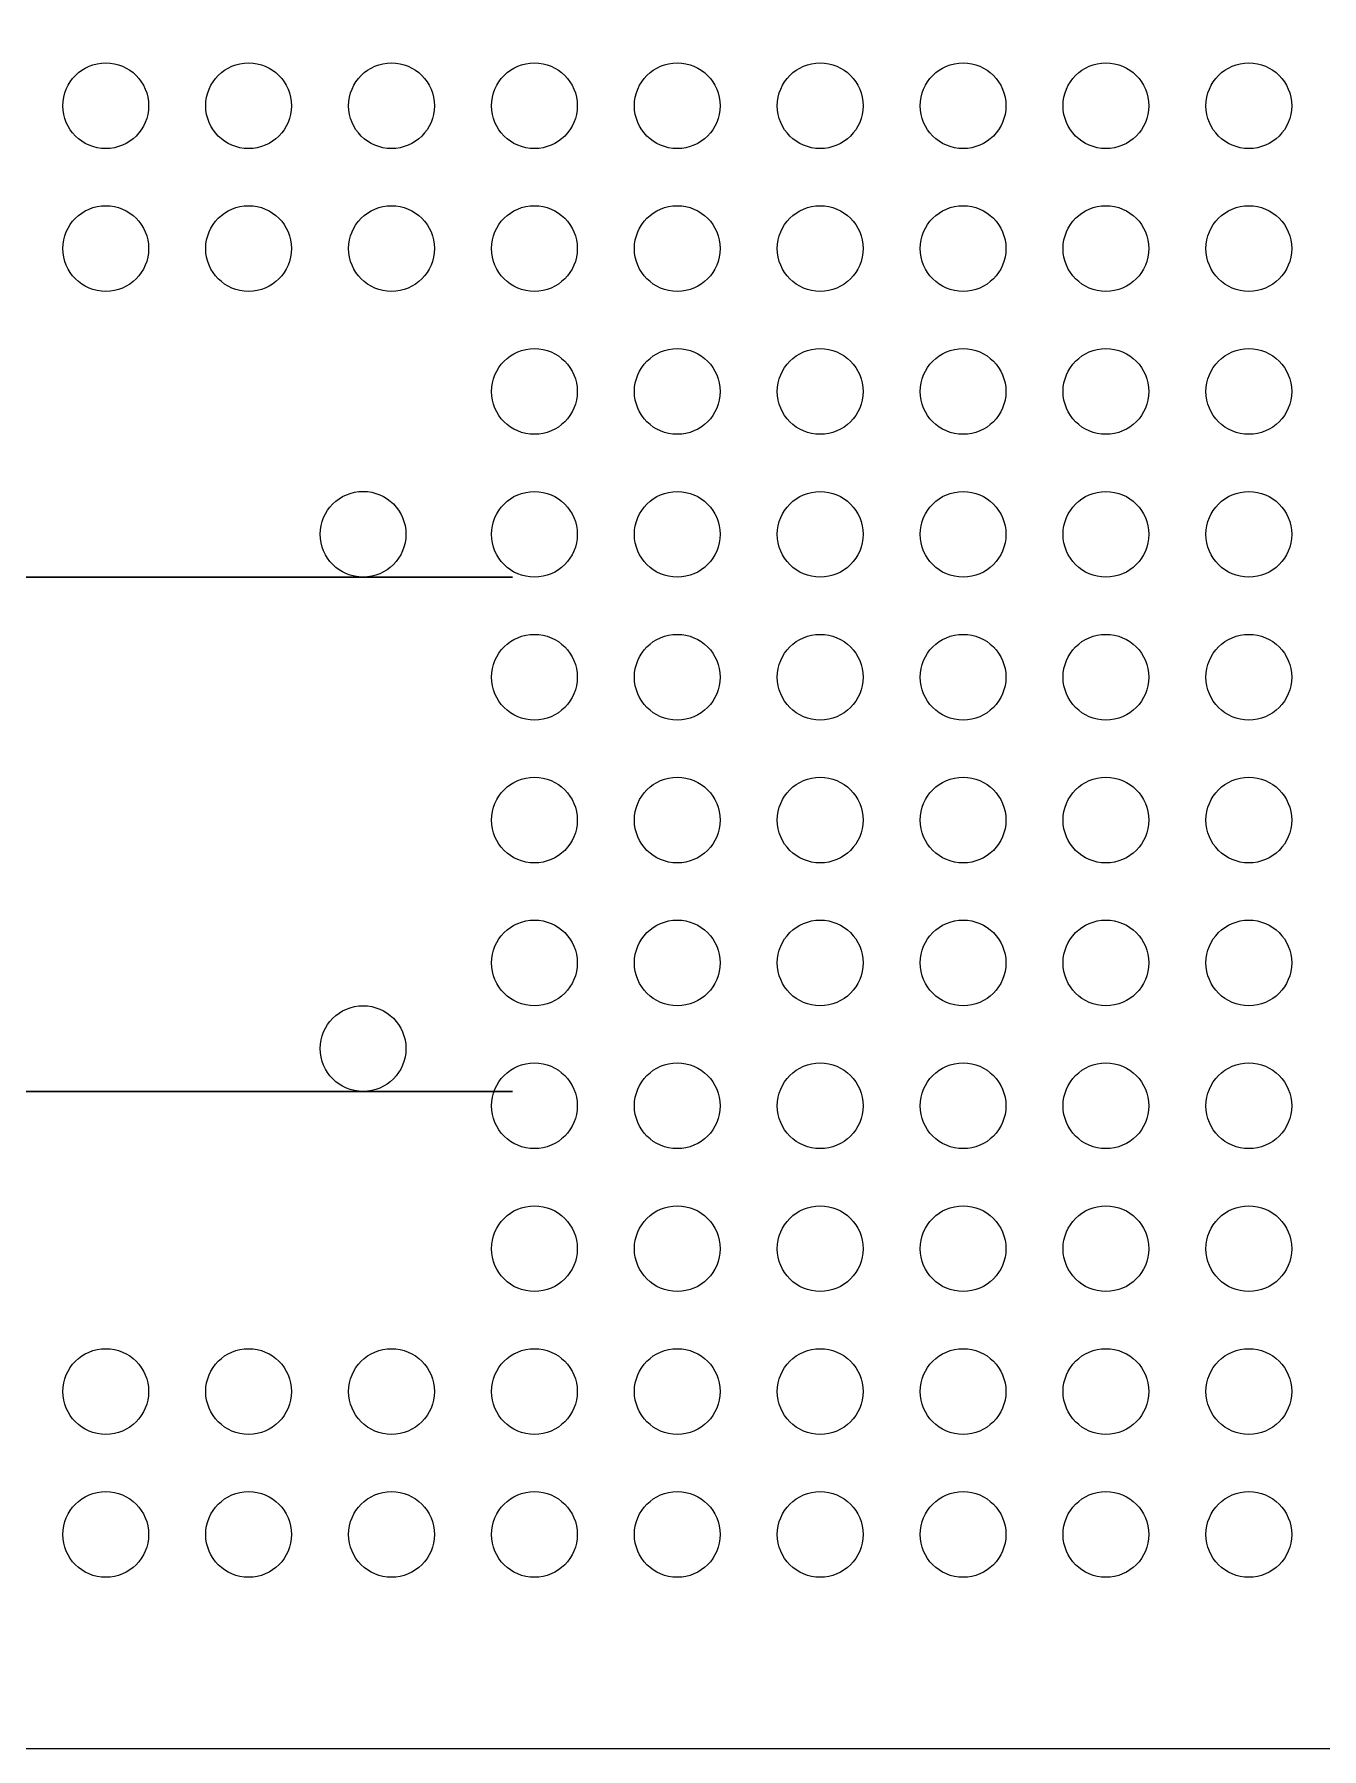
# Model space of a CAD drawing. Extents: x -505 to -320, y 112 to 352.
# Drawn here: x -414.9 to -369.8, y 111.8 to 171.8 of the extents above; entities that cross this region are included whole.
import ezdxf

# ---------------------------------------------------------------- set-up
doc = ezdxf.new("R2010")
doc.units = 0
doc.header["$MEASUREMENT"] = 0
doc.layers.add('LAYER_1', color=7, linetype='CONTINUOUS')

msp = doc.modelspace()

# ---------------------------------------------------------------- linework, layer by layer
at = {"layer": 'LAYER_1'}
for points, knots in [([(-464.8938, 111.8225), (-464.8938, 111.8225), (-359.894, 111.8225), (-359.894, 111.8225), (-359.894, 111.8225), (-349.2853, 111.8225), (-339.1112, 116.0368), (-331.6097, 123.5382), (-331.6097, 123.5382), (-324.1083, 131.0397), (-319.894, 141.2138), (-319.894, 151.8225), (-319.894, 151.8225), (-319.894, 151.8225), (-319.894, 311.8225), (-319.894, 311.8225), (-319.894, 311.8225), (-319.894, 322.4312), (-324.1083, 332.6053), (-331.6097, 340.1068), (-331.6097, 340.1068), (-339.1112, 347.6082), (-349.2853, 351.8225), (-359.894, 351.8225), (-359.894, 351.8225), (-359.894, 351.8225), (-464.894, 351.8225), (-464.894, 351.8225), (-464.894, 351.8225), (-475.5027, 351.8225), (-485.6768, 347.6082), (-493.1783, 340.1068), (-493.1783, 340.1068), (-500.6797, 332.6053), (-504.894, 322.4312), (-504.894, 311.8225), (-504.894, 311.8225), (-504.894, 311.8225), (-504.894, 151.8225), (-504.894, 151.8225), (-504.894, 151.8225), (-504.894, 129.7312), (-486.9855, 111.8226), (-464.8938, 111.8225)], [0, 0, 0, 0, 0.0833333, 0.0833333, 0.0833333, 0.0833333, 0.1666667, 0.1666667, 0.1666667, 0.1666667, 0.25, 0.25, 0.25, 0.25, 0.3333333, 0.3333333, 0.3333333, 0.3333333, 0.4166667, 0.4166667, 0.4166667, 0.4166667, 0.5, 0.5, 0.5, 0.5, 0.5833333, 0.5833333, 0.5833333, 0.5833333, 0.6666667, 0.6666667, 0.6666667, 0.6666667, 0.75, 0.75, 0.75, 0.75, 0.8333333, 0.8333333, 0.8333333, 0.8333333, 1, 1, 1, 1]), ([(-412.394, 167.8225), (-411.5656, 167.8225), (-410.894, 168.4941), (-410.894, 169.3225), (-410.894, 169.3225), (-410.894, 170.1509), (-411.5656, 170.8225), (-412.394, 170.8225), (-412.394, 170.8225), (-413.2224, 170.8225), (-413.894, 170.1509), (-413.894, 169.3225), (-413.894, 169.3225), (-413.894, 168.4941), (-413.2224, 167.8225), (-412.394, 167.8225)], [0, 0, 0, 0, 0.2, 0.2, 0.2, 0.2, 0.4, 0.4, 0.4, 0.4, 0.6, 0.6, 0.6, 0.6, 1, 1, 1, 1]), ([(-407.394, 167.8225), (-406.5656, 167.8225), (-405.894, 168.4941), (-405.894, 169.3225), (-405.894, 169.3225), (-405.894, 170.1509), (-406.5656, 170.8225), (-407.394, 170.8225), (-407.394, 170.8225), (-408.2224, 170.8225), (-408.894, 170.1509), (-408.894, 169.3225), (-408.894, 169.3225), (-408.894, 168.4941), (-408.2224, 167.8225), (-407.394, 167.8225)], [0, 0, 0, 0, 0.2, 0.2, 0.2, 0.2, 0.4, 0.4, 0.4, 0.4, 0.6, 0.6, 0.6, 0.6, 1, 1, 1, 1]), ([(-402.394, 167.8225), (-401.5656, 167.8225), (-400.894, 168.4941), (-400.894, 169.3225), (-400.894, 169.3225), (-400.894, 170.1509), (-401.5656, 170.8225), (-402.394, 170.8225), (-402.394, 170.8225), (-403.2224, 170.8225), (-403.894, 170.1509), (-403.894, 169.3225), (-403.894, 169.3225), (-403.894, 168.4941), (-403.2224, 167.8225), (-402.394, 167.8225)], [0, 0, 0, 0, 0.2, 0.2, 0.2, 0.2, 0.4, 0.4, 0.4, 0.4, 0.6, 0.6, 0.6, 0.6, 1, 1, 1, 1]), ([(-397.394, 167.8225), (-396.5656, 167.8225), (-395.894, 168.4941), (-395.894, 169.3225), (-395.894, 169.3225), (-395.894, 170.1509), (-396.5656, 170.8225), (-397.394, 170.8225), (-397.394, 170.8225), (-398.2224, 170.8225), (-398.894, 170.1509), (-398.894, 169.3225), (-398.894, 169.3225), (-398.894, 168.4941), (-398.2224, 167.8225), (-397.394, 167.8225)], [0, 0, 0, 0, 0.2, 0.2, 0.2, 0.2, 0.4, 0.4, 0.4, 0.4, 0.6, 0.6, 0.6, 0.6, 1, 1, 1, 1]), ([(-392.394, 167.8225), (-391.5656, 167.8225), (-390.894, 168.4941), (-390.894, 169.3225), (-390.894, 169.3225), (-390.894, 170.1509), (-391.5656, 170.8225), (-392.394, 170.8225), (-392.394, 170.8225), (-393.2224, 170.8225), (-393.894, 170.1509), (-393.894, 169.3225), (-393.894, 169.3225), (-393.894, 168.4941), (-393.2224, 167.8225), (-392.394, 167.8225)], [0, 0, 0, 0, 0.2, 0.2, 0.2, 0.2, 0.4, 0.4, 0.4, 0.4, 0.6, 0.6, 0.6, 0.6, 1, 1, 1, 1]), ([(-387.394, 167.8225), (-386.5656, 167.8225), (-385.894, 168.4941), (-385.894, 169.3225), (-385.894, 169.3225), (-385.894, 170.1509), (-386.5656, 170.8225), (-387.394, 170.8225), (-387.394, 170.8225), (-388.2224, 170.8225), (-388.894, 170.1509), (-388.894, 169.3225), (-388.894, 169.3225), (-388.894, 168.4941), (-388.2224, 167.8225), (-387.394, 167.8225)], [0, 0, 0, 0, 0.2, 0.2, 0.2, 0.2, 0.4, 0.4, 0.4, 0.4, 0.6, 0.6, 0.6, 0.6, 1, 1, 1, 1]), ([(-382.394, 167.8225), (-381.5656, 167.8225), (-380.894, 168.4941), (-380.894, 169.3225), (-380.894, 169.3225), (-380.894, 170.1509), (-381.5656, 170.8225), (-382.394, 170.8225), (-382.394, 170.8225), (-383.2224, 170.8225), (-383.894, 170.1509), (-383.894, 169.3225), (-383.894, 169.3225), (-383.894, 168.4941), (-383.2224, 167.8225), (-382.394, 167.8225)], [0, 0, 0, 0, 0.2, 0.2, 0.2, 0.2, 0.4, 0.4, 0.4, 0.4, 0.6, 0.6, 0.6, 0.6, 1, 1, 1, 1]), ([(-377.394, 167.8225), (-376.5656, 167.8225), (-375.894, 168.4941), (-375.894, 169.3225), (-375.894, 169.3225), (-375.894, 170.1509), (-376.5656, 170.8225), (-377.394, 170.8225), (-377.394, 170.8225), (-378.2224, 170.8225), (-378.894, 170.1509), (-378.894, 169.3225), (-378.894, 169.3225), (-378.894, 168.4941), (-378.2224, 167.8225), (-377.394, 167.8225)], [0, 0, 0, 0, 0.2, 0.2, 0.2, 0.2, 0.4, 0.4, 0.4, 0.4, 0.6, 0.6, 0.6, 0.6, 1, 1, 1, 1]), ([(-372.394, 167.8225), (-371.5656, 167.8225), (-370.894, 168.4941), (-370.894, 169.3225), (-370.894, 169.3225), (-370.894, 170.1509), (-371.5656, 170.8225), (-372.394, 170.8225), (-372.394, 170.8225), (-373.2224, 170.8225), (-373.894, 170.1509), (-373.894, 169.3225), (-373.894, 169.3225), (-373.894, 168.4941), (-373.2224, 167.8225), (-372.394, 167.8225)], [0, 0, 0, 0, 0.2, 0.2, 0.2, 0.2, 0.4, 0.4, 0.4, 0.4, 0.6, 0.6, 0.6, 0.6, 1, 1, 1, 1]), ([(-412.394, 162.8225), (-411.5656, 162.8225), (-410.894, 163.4941), (-410.894, 164.3225), (-410.894, 164.3225), (-410.894, 165.1509), (-411.5656, 165.8225), (-412.394, 165.8225), (-412.394, 165.8225), (-413.2224, 165.8225), (-413.894, 165.1509), (-413.894, 164.3225), (-413.894, 164.3225), (-413.894, 163.4941), (-413.2224, 162.8225), (-412.394, 162.8225)], [0, 0, 0, 0, 0.2, 0.2, 0.2, 0.2, 0.4, 0.4, 0.4, 0.4, 0.6, 0.6, 0.6, 0.6, 1, 1, 1, 1]), ([(-407.394, 162.8225), (-406.5656, 162.8225), (-405.894, 163.4941), (-405.894, 164.3225), (-405.894, 164.3225), (-405.894, 165.1509), (-406.5656, 165.8225), (-407.394, 165.8225), (-407.394, 165.8225), (-408.2224, 165.8225), (-408.894, 165.1509), (-408.894, 164.3225), (-408.894, 164.3225), (-408.894, 163.4941), (-408.2224, 162.8225), (-407.394, 162.8225)], [0, 0, 0, 0, 0.2, 0.2, 0.2, 0.2, 0.4, 0.4, 0.4, 0.4, 0.6, 0.6, 0.6, 0.6, 1, 1, 1, 1]), ([(-402.394, 162.8225), (-401.5656, 162.8225), (-400.894, 163.4941), (-400.894, 164.3225), (-400.894, 164.3225), (-400.894, 165.1509), (-401.5656, 165.8225), (-402.394, 165.8225), (-402.394, 165.8225), (-403.2224, 165.8225), (-403.894, 165.1509), (-403.894, 164.3225), (-403.894, 164.3225), (-403.894, 163.4941), (-403.2224, 162.8225), (-402.394, 162.8225)], [0, 0, 0, 0, 0.2, 0.2, 0.2, 0.2, 0.4, 0.4, 0.4, 0.4, 0.6, 0.6, 0.6, 0.6, 1, 1, 1, 1]), ([(-397.394, 162.8225), (-396.5656, 162.8225), (-395.894, 163.4941), (-395.894, 164.3225), (-395.894, 164.3225), (-395.894, 165.1509), (-396.5656, 165.8225), (-397.394, 165.8225), (-397.394, 165.8225), (-398.2224, 165.8225), (-398.894, 165.1509), (-398.894, 164.3225), (-398.894, 164.3225), (-398.894, 163.4941), (-398.2224, 162.8225), (-397.394, 162.8225)], [0, 0, 0, 0, 0.2, 0.2, 0.2, 0.2, 0.4, 0.4, 0.4, 0.4, 0.6, 0.6, 0.6, 0.6, 1, 1, 1, 1]), ([(-392.394, 162.8225), (-391.5656, 162.8225), (-390.894, 163.4941), (-390.894, 164.3225), (-390.894, 164.3225), (-390.894, 165.1509), (-391.5656, 165.8225), (-392.394, 165.8225), (-392.394, 165.8225), (-393.2224, 165.8225), (-393.894, 165.1509), (-393.894, 164.3225), (-393.894, 164.3225), (-393.894, 163.4941), (-393.2224, 162.8225), (-392.394, 162.8225)], [0, 0, 0, 0, 0.2, 0.2, 0.2, 0.2, 0.4, 0.4, 0.4, 0.4, 0.6, 0.6, 0.6, 0.6, 1, 1, 1, 1]), ([(-387.394, 162.8225), (-386.5656, 162.8225), (-385.894, 163.4941), (-385.894, 164.3225), (-385.894, 164.3225), (-385.894, 165.1509), (-386.5656, 165.8225), (-387.394, 165.8225), (-387.394, 165.8225), (-388.2224, 165.8225), (-388.894, 165.1509), (-388.894, 164.3225), (-388.894, 164.3225), (-388.894, 163.4941), (-388.2224, 162.8225), (-387.394, 162.8225)], [0, 0, 0, 0, 0.2, 0.2, 0.2, 0.2, 0.4, 0.4, 0.4, 0.4, 0.6, 0.6, 0.6, 0.6, 1, 1, 1, 1]), ([(-382.394, 162.8225), (-381.5656, 162.8225), (-380.894, 163.4941), (-380.894, 164.3225), (-380.894, 164.3225), (-380.894, 165.1509), (-381.5656, 165.8225), (-382.394, 165.8225), (-382.394, 165.8225), (-383.2224, 165.8225), (-383.894, 165.1509), (-383.894, 164.3225), (-383.894, 164.3225), (-383.894, 163.4941), (-383.2224, 162.8225), (-382.394, 162.8225)], [0, 0, 0, 0, 0.2, 0.2, 0.2, 0.2, 0.4, 0.4, 0.4, 0.4, 0.6, 0.6, 0.6, 0.6, 1, 1, 1, 1]), ([(-377.394, 162.8225), (-376.5656, 162.8225), (-375.894, 163.4941), (-375.894, 164.3225), (-375.894, 164.3225), (-375.894, 165.1509), (-376.5656, 165.8225), (-377.394, 165.8225), (-377.394, 165.8225), (-378.2224, 165.8225), (-378.894, 165.1509), (-378.894, 164.3225), (-378.894, 164.3225), (-378.894, 163.4941), (-378.2224, 162.8225), (-377.394, 162.8225)], [0, 0, 0, 0, 0.2, 0.2, 0.2, 0.2, 0.4, 0.4, 0.4, 0.4, 0.6, 0.6, 0.6, 0.6, 1, 1, 1, 1]), ([(-372.394, 162.8225), (-371.5656, 162.8225), (-370.894, 163.4941), (-370.894, 164.3225), (-370.894, 164.3225), (-370.894, 165.1509), (-371.5656, 165.8225), (-372.394, 165.8225), (-372.394, 165.8225), (-373.2224, 165.8225), (-373.894, 165.1509), (-373.894, 164.3225), (-373.894, 164.3225), (-373.894, 163.4941), (-373.2224, 162.8225), (-372.394, 162.8225)], [0, 0, 0, 0, 0.2, 0.2, 0.2, 0.2, 0.4, 0.4, 0.4, 0.4, 0.6, 0.6, 0.6, 0.6, 1, 1, 1, 1]), ([(-397.394, 157.8225), (-396.5656, 157.8225), (-395.894, 158.4941), (-395.894, 159.3225), (-395.894, 159.3225), (-395.894, 160.1509), (-396.5656, 160.8225), (-397.394, 160.8225), (-397.394, 160.8225), (-398.2224, 160.8225), (-398.894, 160.1509), (-398.894, 159.3225), (-398.894, 159.3225), (-398.894, 158.4941), (-398.2224, 157.8225), (-397.394, 157.8225)], [0, 0, 0, 0, 0.2, 0.2, 0.2, 0.2, 0.4, 0.4, 0.4, 0.4, 0.6, 0.6, 0.6, 0.6, 1, 1, 1, 1]), ([(-392.394, 157.8225), (-391.5656, 157.8225), (-390.894, 158.4941), (-390.894, 159.3225), (-390.894, 159.3225), (-390.894, 160.1509), (-391.5656, 160.8225), (-392.394, 160.8225), (-392.394, 160.8225), (-393.2224, 160.8225), (-393.894, 160.1509), (-393.894, 159.3225), (-393.894, 159.3225), (-393.894, 158.4941), (-393.2224, 157.8225), (-392.394, 157.8225)], [0, 0, 0, 0, 0.2, 0.2, 0.2, 0.2, 0.4, 0.4, 0.4, 0.4, 0.6, 0.6, 0.6, 0.6, 1, 1, 1, 1]), ([(-387.394, 157.8225), (-386.5656, 157.8225), (-385.894, 158.4941), (-385.894, 159.3225), (-385.894, 159.3225), (-385.894, 160.1509), (-386.5656, 160.8225), (-387.394, 160.8225), (-387.394, 160.8225), (-388.2224, 160.8225), (-388.894, 160.1509), (-388.894, 159.3225), (-388.894, 159.3225), (-388.894, 158.4941), (-388.2224, 157.8225), (-387.394, 157.8225)], [0, 0, 0, 0, 0.2, 0.2, 0.2, 0.2, 0.4, 0.4, 0.4, 0.4, 0.6, 0.6, 0.6, 0.6, 1, 1, 1, 1]), ([(-382.394, 157.8225), (-381.5656, 157.8225), (-380.894, 158.4941), (-380.894, 159.3225), (-380.894, 159.3225), (-380.894, 160.1509), (-381.5656, 160.8225), (-382.394, 160.8225), (-382.394, 160.8225), (-383.2224, 160.8225), (-383.894, 160.1509), (-383.894, 159.3225), (-383.894, 159.3225), (-383.894, 158.4941), (-383.2224, 157.8225), (-382.394, 157.8225)], [0, 0, 0, 0, 0.2, 0.2, 0.2, 0.2, 0.4, 0.4, 0.4, 0.4, 0.6, 0.6, 0.6, 0.6, 1, 1, 1, 1]), ([(-377.394, 157.8225), (-376.5656, 157.8225), (-375.894, 158.4941), (-375.894, 159.3225), (-375.894, 159.3225), (-375.894, 160.1509), (-376.5656, 160.8225), (-377.394, 160.8225), (-377.394, 160.8225), (-378.2224, 160.8225), (-378.894, 160.1509), (-378.894, 159.3225), (-378.894, 159.3225), (-378.894, 158.4941), (-378.2224, 157.8225), (-377.394, 157.8225)], [0, 0, 0, 0, 0.2, 0.2, 0.2, 0.2, 0.4, 0.4, 0.4, 0.4, 0.6, 0.6, 0.6, 0.6, 1, 1, 1, 1]), ([(-372.394, 157.8225), (-371.5656, 157.8225), (-370.894, 158.4941), (-370.894, 159.3225), (-370.894, 159.3225), (-370.894, 160.1509), (-371.5656, 160.8225), (-372.394, 160.8225), (-372.394, 160.8225), (-373.2224, 160.8225), (-373.894, 160.1509), (-373.894, 159.3225), (-373.894, 159.3225), (-373.894, 158.4941), (-373.2224, 157.8225), (-372.394, 157.8225)], [0, 0, 0, 0, 0.2, 0.2, 0.2, 0.2, 0.4, 0.4, 0.4, 0.4, 0.6, 0.6, 0.6, 0.6, 1, 1, 1, 1]), ([(-403.3897, 152.8244), (-402.5613, 152.8244), (-401.8897, 153.4959), (-401.8897, 154.3244), (-401.8897, 154.3244), (-401.8897, 155.1528), (-402.5613, 155.8244), (-403.3897, 155.8244), (-403.3897, 155.8244), (-404.2182, 155.8244), (-404.8897, 155.1528), (-404.8897, 154.3244), (-404.8897, 154.3244), (-404.8897, 153.496), (-404.2182, 152.8244), (-403.3898, 152.8244), (-378.5378, 152.8244), (-453.0937, 152.8244), (-403.3897, 152.8244)], [0, 0, 0, 0, 0.2, 0.2, 0.2, 0.2, 0.4, 0.4, 0.4, 0.4, 0.6, 0.6, 0.6, 0.6, 1, 1, 1, 1.0001, 1.0001, 1.0001, 1.0001]), ([(-397.394, 152.8225), (-396.5656, 152.8225), (-395.894, 153.4941), (-395.894, 154.3225), (-395.894, 154.3225), (-395.894, 155.1509), (-396.5656, 155.8225), (-397.394, 155.8225), (-397.394, 155.8225), (-398.2224, 155.8225), (-398.894, 155.1509), (-398.894, 154.3225), (-398.894, 154.3225), (-398.894, 153.4941), (-398.2224, 152.8225), (-397.394, 152.8225)], [0, 0, 0, 0, 0.2, 0.2, 0.2, 0.2, 0.4, 0.4, 0.4, 0.4, 0.6, 0.6, 0.6, 0.6, 1, 1, 1, 1]), ([(-392.394, 152.8225), (-391.5656, 152.8225), (-390.894, 153.4941), (-390.894, 154.3225), (-390.894, 154.3225), (-390.894, 155.1509), (-391.5656, 155.8225), (-392.394, 155.8225), (-392.394, 155.8225), (-393.2224, 155.8225), (-393.894, 155.1509), (-393.894, 154.3225), (-393.894, 154.3225), (-393.894, 153.4941), (-393.2224, 152.8225), (-392.394, 152.8225)], [0, 0, 0, 0, 0.2, 0.2, 0.2, 0.2, 0.4, 0.4, 0.4, 0.4, 0.6, 0.6, 0.6, 0.6, 1, 1, 1, 1]), ([(-387.394, 152.8225), (-386.5656, 152.8225), (-385.894, 153.4941), (-385.894, 154.3225), (-385.894, 154.3225), (-385.894, 155.1509), (-386.5656, 155.8225), (-387.394, 155.8225), (-387.394, 155.8225), (-388.2224, 155.8225), (-388.894, 155.1509), (-388.894, 154.3225), (-388.894, 154.3225), (-388.894, 153.4941), (-388.2224, 152.8225), (-387.394, 152.8225)], [0, 0, 0, 0, 0.2, 0.2, 0.2, 0.2, 0.4, 0.4, 0.4, 0.4, 0.6, 0.6, 0.6, 0.6, 1, 1, 1, 1]), ([(-382.394, 152.8225), (-381.5656, 152.8225), (-380.894, 153.4941), (-380.894, 154.3225), (-380.894, 154.3225), (-380.894, 155.1509), (-381.5656, 155.8225), (-382.394, 155.8225), (-382.394, 155.8225), (-383.2224, 155.8225), (-383.894, 155.1509), (-383.894, 154.3225), (-383.894, 154.3225), (-383.894, 153.4941), (-383.2224, 152.8225), (-382.394, 152.8225)], [0, 0, 0, 0, 0.2, 0.2, 0.2, 0.2, 0.4, 0.4, 0.4, 0.4, 0.6, 0.6, 0.6, 0.6, 1, 1, 1, 1]), ([(-377.394, 152.8225), (-376.5656, 152.8225), (-375.894, 153.4941), (-375.894, 154.3225), (-375.894, 154.3225), (-375.894, 155.1509), (-376.5656, 155.8225), (-377.394, 155.8225), (-377.394, 155.8225), (-378.2224, 155.8225), (-378.894, 155.1509), (-378.894, 154.3225), (-378.894, 154.3225), (-378.894, 153.4941), (-378.2224, 152.8225), (-377.394, 152.8225)], [0, 0, 0, 0, 0.2, 0.2, 0.2, 0.2, 0.4, 0.4, 0.4, 0.4, 0.6, 0.6, 0.6, 0.6, 1, 1, 1, 1]), ([(-372.394, 152.8225), (-371.5656, 152.8225), (-370.894, 153.4941), (-370.894, 154.3225), (-370.894, 154.3225), (-370.894, 155.1509), (-371.5656, 155.8225), (-372.394, 155.8225), (-372.394, 155.8225), (-373.2224, 155.8225), (-373.894, 155.1509), (-373.894, 154.3225), (-373.894, 154.3225), (-373.894, 153.4941), (-373.2224, 152.8225), (-372.394, 152.8225)], [0, 0, 0, 0, 0.2, 0.2, 0.2, 0.2, 0.4, 0.4, 0.4, 0.4, 0.6, 0.6, 0.6, 0.6, 1, 1, 1, 1]), ([(-397.394, 147.8225), (-396.5656, 147.8225), (-395.894, 148.4941), (-395.894, 149.3225), (-395.894, 149.3225), (-395.894, 150.1509), (-396.5656, 150.8225), (-397.394, 150.8225), (-397.394, 150.8225), (-398.2224, 150.8225), (-398.894, 150.1509), (-398.894, 149.3225), (-398.894, 149.3225), (-398.894, 148.4941), (-398.2224, 147.8225), (-397.394, 147.8225)], [0, 0, 0, 0, 0.2, 0.2, 0.2, 0.2, 0.4, 0.4, 0.4, 0.4, 0.6, 0.6, 0.6, 0.6, 1, 1, 1, 1]), ([(-392.394, 147.8225), (-391.5656, 147.8225), (-390.894, 148.4941), (-390.894, 149.3225), (-390.894, 149.3225), (-390.894, 150.1509), (-391.5656, 150.8225), (-392.394, 150.8225), (-392.394, 150.8225), (-393.2224, 150.8225), (-393.894, 150.1509), (-393.894, 149.3225), (-393.894, 149.3225), (-393.894, 148.4941), (-393.2224, 147.8225), (-392.394, 147.8225)], [0, 0, 0, 0, 0.2, 0.2, 0.2, 0.2, 0.4, 0.4, 0.4, 0.4, 0.6, 0.6, 0.6, 0.6, 1, 1, 1, 1]), ([(-387.394, 147.8225), (-386.5656, 147.8225), (-385.894, 148.4941), (-385.894, 149.3225), (-385.894, 149.3225), (-385.894, 150.1509), (-386.5656, 150.8225), (-387.394, 150.8225), (-387.394, 150.8225), (-388.2224, 150.8225), (-388.894, 150.1509), (-388.894, 149.3225), (-388.894, 149.3225), (-388.894, 148.4941), (-388.2224, 147.8225), (-387.394, 147.8225)], [0, 0, 0, 0, 0.2, 0.2, 0.2, 0.2, 0.4, 0.4, 0.4, 0.4, 0.6, 0.6, 0.6, 0.6, 1, 1, 1, 1]), ([(-382.394, 147.8225), (-381.5656, 147.8225), (-380.894, 148.4941), (-380.894, 149.3225), (-380.894, 149.3225), (-380.894, 150.1509), (-381.5656, 150.8225), (-382.394, 150.8225), (-382.394, 150.8225), (-383.2224, 150.8225), (-383.894, 150.1509), (-383.894, 149.3225), (-383.894, 149.3225), (-383.894, 148.4941), (-383.2224, 147.8225), (-382.394, 147.8225)], [0, 0, 0, 0, 0.2, 0.2, 0.2, 0.2, 0.4, 0.4, 0.4, 0.4, 0.6, 0.6, 0.6, 0.6, 1, 1, 1, 1]), ([(-377.394, 147.8225), (-376.5656, 147.8225), (-375.894, 148.4941), (-375.894, 149.3225), (-375.894, 149.3225), (-375.894, 150.1509), (-376.5656, 150.8225), (-377.394, 150.8225), (-377.394, 150.8225), (-378.2224, 150.8225), (-378.894, 150.1509), (-378.894, 149.3225), (-378.894, 149.3225), (-378.894, 148.4941), (-378.2224, 147.8225), (-377.394, 147.8225)], [0, 0, 0, 0, 0.2, 0.2, 0.2, 0.2, 0.4, 0.4, 0.4, 0.4, 0.6, 0.6, 0.6, 0.6, 1, 1, 1, 1]), ([(-372.394, 147.8225), (-371.5656, 147.8225), (-370.894, 148.4941), (-370.894, 149.3225), (-370.894, 149.3225), (-370.894, 150.1509), (-371.5656, 150.8225), (-372.394, 150.8225), (-372.394, 150.8225), (-373.2224, 150.8225), (-373.894, 150.1509), (-373.894, 149.3225), (-373.894, 149.3225), (-373.894, 148.4941), (-373.2224, 147.8225), (-372.394, 147.8225)], [0, 0, 0, 0, 0.2, 0.2, 0.2, 0.2, 0.4, 0.4, 0.4, 0.4, 0.6, 0.6, 0.6, 0.6, 1, 1, 1, 1]), ([(-397.394, 142.8225), (-396.5656, 142.8225), (-395.894, 143.4941), (-395.894, 144.3225), (-395.894, 144.3225), (-395.894, 145.1509), (-396.5656, 145.8225), (-397.394, 145.8225), (-397.394, 145.8225), (-398.2224, 145.8225), (-398.894, 145.1509), (-398.894, 144.3225), (-398.894, 144.3225), (-398.894, 143.4941), (-398.2224, 142.8225), (-397.394, 142.8225)], [0, 0, 0, 0, 0.2, 0.2, 0.2, 0.2, 0.4, 0.4, 0.4, 0.4, 0.6, 0.6, 0.6, 0.6, 1, 1, 1, 1]), ([(-392.394, 142.8225), (-391.5656, 142.8225), (-390.894, 143.4941), (-390.894, 144.3225), (-390.894, 144.3225), (-390.894, 145.1509), (-391.5656, 145.8225), (-392.394, 145.8225), (-392.394, 145.8225), (-393.2224, 145.8225), (-393.894, 145.1509), (-393.894, 144.3225), (-393.894, 144.3225), (-393.894, 143.4941), (-393.2224, 142.8225), (-392.394, 142.8225)], [0, 0, 0, 0, 0.2, 0.2, 0.2, 0.2, 0.4, 0.4, 0.4, 0.4, 0.6, 0.6, 0.6, 0.6, 1, 1, 1, 1]), ([(-387.394, 142.8225), (-386.5656, 142.8225), (-385.894, 143.4941), (-385.894, 144.3225), (-385.894, 144.3225), (-385.894, 145.1509), (-386.5656, 145.8225), (-387.394, 145.8225), (-387.394, 145.8225), (-388.2224, 145.8225), (-388.894, 145.1509), (-388.894, 144.3225), (-388.894, 144.3225), (-388.894, 143.4941), (-388.2224, 142.8225), (-387.394, 142.8225)], [0, 0, 0, 0, 0.2, 0.2, 0.2, 0.2, 0.4, 0.4, 0.4, 0.4, 0.6, 0.6, 0.6, 0.6, 1, 1, 1, 1]), ([(-382.394, 142.8225), (-381.5656, 142.8225), (-380.894, 143.4941), (-380.894, 144.3225), (-380.894, 144.3225), (-380.894, 145.1509), (-381.5656, 145.8225), (-382.394, 145.8225), (-382.394, 145.8225), (-383.2224, 145.8225), (-383.894, 145.1509), (-383.894, 144.3225), (-383.894, 144.3225), (-383.894, 143.4941), (-383.2224, 142.8225), (-382.394, 142.8225)], [0, 0, 0, 0, 0.2, 0.2, 0.2, 0.2, 0.4, 0.4, 0.4, 0.4, 0.6, 0.6, 0.6, 0.6, 1, 1, 1, 1]), ([(-377.394, 142.8225), (-376.5656, 142.8225), (-375.894, 143.4941), (-375.894, 144.3225), (-375.894, 144.3225), (-375.894, 145.1509), (-376.5656, 145.8225), (-377.394, 145.8225), (-377.394, 145.8225), (-378.2224, 145.8225), (-378.894, 145.1509), (-378.894, 144.3225), (-378.894, 144.3225), (-378.894, 143.4941), (-378.2224, 142.8225), (-377.394, 142.8225)], [0, 0, 0, 0, 0.2, 0.2, 0.2, 0.2, 0.4, 0.4, 0.4, 0.4, 0.6, 0.6, 0.6, 0.6, 1, 1, 1, 1]), ([(-372.394, 142.8225), (-371.5656, 142.8225), (-370.894, 143.4941), (-370.894, 144.3225), (-370.894, 144.3225), (-370.894, 145.1509), (-371.5656, 145.8225), (-372.394, 145.8225), (-372.394, 145.8225), (-373.2224, 145.8225), (-373.894, 145.1509), (-373.894, 144.3225), (-373.894, 144.3225), (-373.894, 143.4941), (-373.2224, 142.8225), (-372.394, 142.8225)], [0, 0, 0, 0, 0.2, 0.2, 0.2, 0.2, 0.4, 0.4, 0.4, 0.4, 0.6, 0.6, 0.6, 0.6, 1, 1, 1, 1]), ([(-397.394, 137.8225), (-396.5656, 137.8225), (-395.894, 138.4941), (-395.894, 139.3225), (-395.894, 139.3225), (-395.894, 140.1509), (-396.5656, 140.8225), (-397.394, 140.8225), (-397.394, 140.8225), (-398.2224, 140.8225), (-398.894, 140.1509), (-398.894, 139.3225), (-398.894, 139.3225), (-398.894, 138.4941), (-398.2224, 137.8225), (-397.394, 137.8225)], [0, 0, 0, 0, 0.2, 0.2, 0.2, 0.2, 0.4, 0.4, 0.4, 0.4, 0.6, 0.6, 0.6, 0.6, 1, 1, 1, 1]), ([(-392.394, 137.8225), (-391.5656, 137.8225), (-390.894, 138.4941), (-390.894, 139.3225), (-390.894, 139.3225), (-390.894, 140.1509), (-391.5656, 140.8225), (-392.394, 140.8225), (-392.394, 140.8225), (-393.2224, 140.8225), (-393.894, 140.1509), (-393.894, 139.3225), (-393.894, 139.3225), (-393.894, 138.4941), (-393.2224, 137.8225), (-392.394, 137.8225)], [0, 0, 0, 0, 0.2, 0.2, 0.2, 0.2, 0.4, 0.4, 0.4, 0.4, 0.6, 0.6, 0.6, 0.6, 1, 1, 1, 1]), ([(-387.394, 137.8225), (-386.5656, 137.8225), (-385.894, 138.4941), (-385.894, 139.3225), (-385.894, 139.3225), (-385.894, 140.1509), (-386.5656, 140.8225), (-387.394, 140.8225), (-387.394, 140.8225), (-388.2224, 140.8225), (-388.894, 140.1509), (-388.894, 139.3225), (-388.894, 139.3225), (-388.894, 138.4941), (-388.2224, 137.8225), (-387.394, 137.8225)], [0, 0, 0, 0, 0.2, 0.2, 0.2, 0.2, 0.4, 0.4, 0.4, 0.4, 0.6, 0.6, 0.6, 0.6, 1, 1, 1, 1]), ([(-382.394, 137.8225), (-381.5656, 137.8225), (-380.894, 138.4941), (-380.894, 139.3225), (-380.894, 139.3225), (-380.894, 140.1509), (-381.5656, 140.8225), (-382.394, 140.8225), (-382.394, 140.8225), (-383.2224, 140.8225), (-383.894, 140.1509), (-383.894, 139.3225), (-383.894, 139.3225), (-383.894, 138.4941), (-383.2224, 137.8225), (-382.394, 137.8225)], [0, 0, 0, 0, 0.2, 0.2, 0.2, 0.2, 0.4, 0.4, 0.4, 0.4, 0.6, 0.6, 0.6, 0.6, 1, 1, 1, 1]), ([(-377.394, 137.8225), (-376.5656, 137.8225), (-375.894, 138.4941), (-375.894, 139.3225), (-375.894, 139.3225), (-375.894, 140.1509), (-376.5656, 140.8225), (-377.394, 140.8225), (-377.394, 140.8225), (-378.2224, 140.8225), (-378.894, 140.1509), (-378.894, 139.3225), (-378.894, 139.3225), (-378.894, 138.4941), (-378.2224, 137.8225), (-377.394, 137.8225)], [0, 0, 0, 0, 0.2, 0.2, 0.2, 0.2, 0.4, 0.4, 0.4, 0.4, 0.6, 0.6, 0.6, 0.6, 1, 1, 1, 1]), ([(-372.394, 137.8225), (-371.5656, 137.8225), (-370.894, 138.4941), (-370.894, 139.3225), (-370.894, 139.3225), (-370.894, 140.1509), (-371.5656, 140.8225), (-372.394, 140.8225), (-372.394, 140.8225), (-373.2224, 140.8225), (-373.894, 140.1509), (-373.894, 139.3225), (-373.894, 139.3225), (-373.894, 138.4941), (-373.2224, 137.8225), (-372.394, 137.8225)], [0, 0, 0, 0, 0.2, 0.2, 0.2, 0.2, 0.4, 0.4, 0.4, 0.4, 0.6, 0.6, 0.6, 0.6, 1, 1, 1, 1]), ([(-403.3897, 134.8244), (-402.5613, 134.8244), (-401.8897, 135.4959), (-401.8897, 136.3244), (-401.8897, 136.3244), (-401.8897, 137.1528), (-402.5613, 137.8244), (-403.3897, 137.8244), (-403.3897, 137.8244), (-404.2182, 137.8244), (-404.8897, 137.1528), (-404.8897, 136.3244), (-404.8897, 136.3244), (-404.8897, 135.496), (-404.2182, 134.8244), (-403.3898, 134.8244), (-378.5378, 134.8244), (-453.0937, 134.8244), (-403.3897, 134.8244)], [0, 0, 0, 0, 0.2, 0.2, 0.2, 0.2, 0.4, 0.4, 0.4, 0.4, 0.6, 0.6, 0.6, 0.6, 1, 1, 1, 1.0001, 1.0001, 1.0001, 1.0001]), ([(-397.394, 132.8225), (-396.5656, 132.8225), (-395.894, 133.4941), (-395.894, 134.3225), (-395.894, 134.3225), (-395.894, 135.1509), (-396.5656, 135.8225), (-397.394, 135.8225), (-397.394, 135.8225), (-398.2224, 135.8225), (-398.894, 135.1509), (-398.894, 134.3225), (-398.894, 134.3225), (-398.894, 133.4941), (-398.2224, 132.8225), (-397.394, 132.8225)], [0, 0, 0, 0, 0.2, 0.2, 0.2, 0.2, 0.4, 0.4, 0.4, 0.4, 0.6, 0.6, 0.6, 0.6, 1, 1, 1, 1]), ([(-392.394, 132.8225), (-391.5656, 132.8225), (-390.894, 133.4941), (-390.894, 134.3225), (-390.894, 134.3225), (-390.894, 135.1509), (-391.5656, 135.8225), (-392.394, 135.8225), (-392.394, 135.8225), (-393.2224, 135.8225), (-393.894, 135.1509), (-393.894, 134.3225), (-393.894, 134.3225), (-393.894, 133.4941), (-393.2224, 132.8225), (-392.394, 132.8225)], [0, 0, 0, 0, 0.2, 0.2, 0.2, 0.2, 0.4, 0.4, 0.4, 0.4, 0.6, 0.6, 0.6, 0.6, 1, 1, 1, 1]), ([(-387.394, 132.8225), (-386.5656, 132.8225), (-385.894, 133.4941), (-385.894, 134.3225), (-385.894, 134.3225), (-385.894, 135.1509), (-386.5656, 135.8225), (-387.394, 135.8225), (-387.394, 135.8225), (-388.2224, 135.8225), (-388.894, 135.1509), (-388.894, 134.3225), (-388.894, 134.3225), (-388.894, 133.4941), (-388.2224, 132.8225), (-387.394, 132.8225)], [0, 0, 0, 0, 0.2, 0.2, 0.2, 0.2, 0.4, 0.4, 0.4, 0.4, 0.6, 0.6, 0.6, 0.6, 1, 1, 1, 1]), ([(-382.394, 132.8225), (-381.5656, 132.8225), (-380.894, 133.4941), (-380.894, 134.3225), (-380.894, 134.3225), (-380.894, 135.1509), (-381.5656, 135.8225), (-382.394, 135.8225), (-382.394, 135.8225), (-383.2224, 135.8225), (-383.894, 135.1509), (-383.894, 134.3225), (-383.894, 134.3225), (-383.894, 133.4941), (-383.2224, 132.8225), (-382.394, 132.8225)], [0, 0, 0, 0, 0.2, 0.2, 0.2, 0.2, 0.4, 0.4, 0.4, 0.4, 0.6, 0.6, 0.6, 0.6, 1, 1, 1, 1]), ([(-377.394, 132.8225), (-376.5656, 132.8225), (-375.894, 133.4941), (-375.894, 134.3225), (-375.894, 134.3225), (-375.894, 135.1509), (-376.5656, 135.8225), (-377.394, 135.8225), (-377.394, 135.8225), (-378.2224, 135.8225), (-378.894, 135.1509), (-378.894, 134.3225), (-378.894, 134.3225), (-378.894, 133.4941), (-378.2224, 132.8225), (-377.394, 132.8225)], [0, 0, 0, 0, 0.2, 0.2, 0.2, 0.2, 0.4, 0.4, 0.4, 0.4, 0.6, 0.6, 0.6, 0.6, 1, 1, 1, 1]), ([(-372.394, 132.8225), (-371.5656, 132.8225), (-370.894, 133.4941), (-370.894, 134.3225), (-370.894, 134.3225), (-370.894, 135.1509), (-371.5656, 135.8225), (-372.394, 135.8225), (-372.394, 135.8225), (-373.2224, 135.8225), (-373.894, 135.1509), (-373.894, 134.3225), (-373.894, 134.3225), (-373.894, 133.4941), (-373.2224, 132.8225), (-372.394, 132.8225)], [0, 0, 0, 0, 0.2, 0.2, 0.2, 0.2, 0.4, 0.4, 0.4, 0.4, 0.6, 0.6, 0.6, 0.6, 1, 1, 1, 1]), ([(-397.394, 127.8225), (-396.5656, 127.8225), (-395.894, 128.4941), (-395.894, 129.3225), (-395.894, 129.3225), (-395.894, 130.1509), (-396.5656, 130.8225), (-397.394, 130.8225), (-397.394, 130.8225), (-398.2224, 130.8225), (-398.894, 130.1509), (-398.894, 129.3225), (-398.894, 129.3225), (-398.894, 128.4941), (-398.2224, 127.8225), (-397.394, 127.8225)], [0, 0, 0, 0, 0.2, 0.2, 0.2, 0.2, 0.4, 0.4, 0.4, 0.4, 0.6, 0.6, 0.6, 0.6, 1, 1, 1, 1]), ([(-392.394, 127.8225), (-391.5656, 127.8225), (-390.894, 128.4941), (-390.894, 129.3225), (-390.894, 129.3225), (-390.894, 130.1509), (-391.5656, 130.8225), (-392.394, 130.8225), (-392.394, 130.8225), (-393.2224, 130.8225), (-393.894, 130.1509), (-393.894, 129.3225), (-393.894, 129.3225), (-393.894, 128.4941), (-393.2224, 127.8225), (-392.394, 127.8225)], [0, 0, 0, 0, 0.2, 0.2, 0.2, 0.2, 0.4, 0.4, 0.4, 0.4, 0.6, 0.6, 0.6, 0.6, 1, 1, 1, 1]), ([(-387.394, 127.8225), (-386.5656, 127.8225), (-385.894, 128.4941), (-385.894, 129.3225), (-385.894, 129.3225), (-385.894, 130.1509), (-386.5656, 130.8225), (-387.394, 130.8225), (-387.394, 130.8225), (-388.2224, 130.8225), (-388.894, 130.1509), (-388.894, 129.3225), (-388.894, 129.3225), (-388.894, 128.4941), (-388.2224, 127.8225), (-387.394, 127.8225)], [0, 0, 0, 0, 0.2, 0.2, 0.2, 0.2, 0.4, 0.4, 0.4, 0.4, 0.6, 0.6, 0.6, 0.6, 1, 1, 1, 1]), ([(-382.394, 127.8225), (-381.5656, 127.8225), (-380.894, 128.4941), (-380.894, 129.3225), (-380.894, 129.3225), (-380.894, 130.1509), (-381.5656, 130.8225), (-382.394, 130.8225), (-382.394, 130.8225), (-383.2224, 130.8225), (-383.894, 130.1509), (-383.894, 129.3225), (-383.894, 129.3225), (-383.894, 128.4941), (-383.2224, 127.8225), (-382.394, 127.8225)], [0, 0, 0, 0, 0.2, 0.2, 0.2, 0.2, 0.4, 0.4, 0.4, 0.4, 0.6, 0.6, 0.6, 0.6, 1, 1, 1, 1]), ([(-377.394, 127.8225), (-376.5656, 127.8225), (-375.894, 128.4941), (-375.894, 129.3225), (-375.894, 129.3225), (-375.894, 130.1509), (-376.5656, 130.8225), (-377.394, 130.8225), (-377.394, 130.8225), (-378.2224, 130.8225), (-378.894, 130.1509), (-378.894, 129.3225), (-378.894, 129.3225), (-378.894, 128.4941), (-378.2224, 127.8225), (-377.394, 127.8225)], [0, 0, 0, 0, 0.2, 0.2, 0.2, 0.2, 0.4, 0.4, 0.4, 0.4, 0.6, 0.6, 0.6, 0.6, 1, 1, 1, 1]), ([(-372.394, 127.8225), (-371.5656, 127.8225), (-370.894, 128.4941), (-370.894, 129.3225), (-370.894, 129.3225), (-370.894, 130.1509), (-371.5656, 130.8225), (-372.394, 130.8225), (-372.394, 130.8225), (-373.2224, 130.8225), (-373.894, 130.1509), (-373.894, 129.3225), (-373.894, 129.3225), (-373.894, 128.4941), (-373.2224, 127.8225), (-372.394, 127.8225)], [0, 0, 0, 0, 0.2, 0.2, 0.2, 0.2, 0.4, 0.4, 0.4, 0.4, 0.6, 0.6, 0.6, 0.6, 1, 1, 1, 1]), ([(-412.394, 122.8225), (-411.5656, 122.8225), (-410.894, 123.4941), (-410.894, 124.3225), (-410.894, 124.3225), (-410.894, 125.1509), (-411.5656, 125.8225), (-412.394, 125.8225), (-412.394, 125.8225), (-413.2224, 125.8225), (-413.894, 125.1509), (-413.894, 124.3225), (-413.894, 124.3225), (-413.894, 123.4941), (-413.2224, 122.8225), (-412.394, 122.8225)], [0, 0, 0, 0, 0.2, 0.2, 0.2, 0.2, 0.4, 0.4, 0.4, 0.4, 0.6, 0.6, 0.6, 0.6, 1, 1, 1, 1]), ([(-407.394, 122.8225), (-406.5656, 122.8225), (-405.894, 123.4941), (-405.894, 124.3225), (-405.894, 124.3225), (-405.894, 125.1509), (-406.5656, 125.8225), (-407.394, 125.8225), (-407.394, 125.8225), (-408.2224, 125.8225), (-408.894, 125.1509), (-408.894, 124.3225), (-408.894, 124.3225), (-408.894, 123.4941), (-408.2224, 122.8225), (-407.394, 122.8225)], [0, 0, 0, 0, 0.2, 0.2, 0.2, 0.2, 0.4, 0.4, 0.4, 0.4, 0.6, 0.6, 0.6, 0.6, 1, 1, 1, 1]), ([(-402.394, 122.8225), (-401.5656, 122.8225), (-400.894, 123.4941), (-400.894, 124.3225), (-400.894, 124.3225), (-400.894, 125.1509), (-401.5656, 125.8225), (-402.394, 125.8225), (-402.394, 125.8225), (-403.2224, 125.8225), (-403.894, 125.1509), (-403.894, 124.3225), (-403.894, 124.3225), (-403.894, 123.4941), (-403.2224, 122.8225), (-402.394, 122.8225)], [0, 0, 0, 0, 0.2, 0.2, 0.2, 0.2, 0.4, 0.4, 0.4, 0.4, 0.6, 0.6, 0.6, 0.6, 1, 1, 1, 1]), ([(-397.394, 122.8225), (-396.5656, 122.8225), (-395.894, 123.4941), (-395.894, 124.3225), (-395.894, 124.3225), (-395.894, 125.1509), (-396.5656, 125.8225), (-397.394, 125.8225), (-397.394, 125.8225), (-398.2224, 125.8225), (-398.894, 125.1509), (-398.894, 124.3225), (-398.894, 124.3225), (-398.894, 123.4941), (-398.2224, 122.8225), (-397.394, 122.8225)], [0, 0, 0, 0, 0.2, 0.2, 0.2, 0.2, 0.4, 0.4, 0.4, 0.4, 0.6, 0.6, 0.6, 0.6, 1, 1, 1, 1]), ([(-392.394, 122.8225), (-391.5656, 122.8225), (-390.894, 123.4941), (-390.894, 124.3225), (-390.894, 124.3225), (-390.894, 125.1509), (-391.5656, 125.8225), (-392.394, 125.8225), (-392.394, 125.8225), (-393.2224, 125.8225), (-393.894, 125.1509), (-393.894, 124.3225), (-393.894, 124.3225), (-393.894, 123.4941), (-393.2224, 122.8225), (-392.394, 122.8225)], [0, 0, 0, 0, 0.2, 0.2, 0.2, 0.2, 0.4, 0.4, 0.4, 0.4, 0.6, 0.6, 0.6, 0.6, 1, 1, 1, 1]), ([(-387.394, 122.8225), (-386.5656, 122.8225), (-385.894, 123.4941), (-385.894, 124.3225), (-385.894, 124.3225), (-385.894, 125.1509), (-386.5656, 125.8225), (-387.394, 125.8225), (-387.394, 125.8225), (-388.2224, 125.8225), (-388.894, 125.1509), (-388.894, 124.3225), (-388.894, 124.3225), (-388.894, 123.4941), (-388.2224, 122.8225), (-387.394, 122.8225)], [0, 0, 0, 0, 0.2, 0.2, 0.2, 0.2, 0.4, 0.4, 0.4, 0.4, 0.6, 0.6, 0.6, 0.6, 1, 1, 1, 1]), ([(-382.394, 122.8225), (-381.5656, 122.8225), (-380.894, 123.4941), (-380.894, 124.3225), (-380.894, 124.3225), (-380.894, 125.1509), (-381.5656, 125.8225), (-382.394, 125.8225), (-382.394, 125.8225), (-383.2224, 125.8225), (-383.894, 125.1509), (-383.894, 124.3225), (-383.894, 124.3225), (-383.894, 123.4941), (-383.2224, 122.8225), (-382.394, 122.8225)], [0, 0, 0, 0, 0.2, 0.2, 0.2, 0.2, 0.4, 0.4, 0.4, 0.4, 0.6, 0.6, 0.6, 0.6, 1, 1, 1, 1]), ([(-377.394, 122.8225), (-376.5656, 122.8225), (-375.894, 123.4941), (-375.894, 124.3225), (-375.894, 124.3225), (-375.894, 125.1509), (-376.5656, 125.8225), (-377.394, 125.8225), (-377.394, 125.8225), (-378.2224, 125.8225), (-378.894, 125.1509), (-378.894, 124.3225), (-378.894, 124.3225), (-378.894, 123.4941), (-378.2224, 122.8225), (-377.394, 122.8225)], [0, 0, 0, 0, 0.2, 0.2, 0.2, 0.2, 0.4, 0.4, 0.4, 0.4, 0.6, 0.6, 0.6, 0.6, 1, 1, 1, 1]), ([(-372.394, 122.8225), (-371.5656, 122.8225), (-370.894, 123.4941), (-370.894, 124.3225), (-370.894, 124.3225), (-370.894, 125.1509), (-371.5656, 125.8225), (-372.394, 125.8225), (-372.394, 125.8225), (-373.2224, 125.8225), (-373.894, 125.1509), (-373.894, 124.3225), (-373.894, 124.3225), (-373.894, 123.4941), (-373.2224, 122.8225), (-372.394, 122.8225)], [0, 0, 0, 0, 0.2, 0.2, 0.2, 0.2, 0.4, 0.4, 0.4, 0.4, 0.6, 0.6, 0.6, 0.6, 1, 1, 1, 1]), ([(-412.394, 117.8225), (-411.5656, 117.8225), (-410.894, 118.4941), (-410.894, 119.3225), (-410.894, 119.3225), (-410.894, 120.1509), (-411.5656, 120.8225), (-412.394, 120.8225), (-412.394, 120.8225), (-413.2224, 120.8225), (-413.894, 120.1509), (-413.894, 119.3225), (-413.894, 119.3225), (-413.894, 118.4941), (-413.2224, 117.8225), (-412.394, 117.8225)], [0, 0, 0, 0, 0.2, 0.2, 0.2, 0.2, 0.4, 0.4, 0.4, 0.4, 0.6, 0.6, 0.6, 0.6, 1, 1, 1, 1]), ([(-407.394, 117.8225), (-406.5656, 117.8225), (-405.894, 118.4941), (-405.894, 119.3225), (-405.894, 119.3225), (-405.894, 120.1509), (-406.5656, 120.8225), (-407.394, 120.8225), (-407.394, 120.8225), (-408.2224, 120.8225), (-408.894, 120.1509), (-408.894, 119.3225), (-408.894, 119.3225), (-408.894, 118.4941), (-408.2224, 117.8225), (-407.394, 117.8225)], [0, 0, 0, 0, 0.2, 0.2, 0.2, 0.2, 0.4, 0.4, 0.4, 0.4, 0.6, 0.6, 0.6, 0.6, 1, 1, 1, 1]), ([(-402.394, 117.8225), (-401.5656, 117.8225), (-400.894, 118.4941), (-400.894, 119.3225), (-400.894, 119.3225), (-400.894, 120.1509), (-401.5656, 120.8225), (-402.394, 120.8225), (-402.394, 120.8225), (-403.2224, 120.8225), (-403.894, 120.1509), (-403.894, 119.3225), (-403.894, 119.3225), (-403.894, 118.4941), (-403.2224, 117.8225), (-402.394, 117.8225)], [0, 0, 0, 0, 0.2, 0.2, 0.2, 0.2, 0.4, 0.4, 0.4, 0.4, 0.6, 0.6, 0.6, 0.6, 1, 1, 1, 1]), ([(-397.394, 117.8225), (-396.5656, 117.8225), (-395.894, 118.4941), (-395.894, 119.3225), (-395.894, 119.3225), (-395.894, 120.1509), (-396.5656, 120.8225), (-397.394, 120.8225), (-397.394, 120.8225), (-398.2224, 120.8225), (-398.894, 120.1509), (-398.894, 119.3225), (-398.894, 119.3225), (-398.894, 118.4941), (-398.2224, 117.8225), (-397.394, 117.8225)], [0, 0, 0, 0, 0.2, 0.2, 0.2, 0.2, 0.4, 0.4, 0.4, 0.4, 0.6, 0.6, 0.6, 0.6, 1, 1, 1, 1]), ([(-392.394, 117.8225), (-391.5656, 117.8225), (-390.894, 118.4941), (-390.894, 119.3225), (-390.894, 119.3225), (-390.894, 120.1509), (-391.5656, 120.8225), (-392.394, 120.8225), (-392.394, 120.8225), (-393.2224, 120.8225), (-393.894, 120.1509), (-393.894, 119.3225), (-393.894, 119.3225), (-393.894, 118.4941), (-393.2224, 117.8225), (-392.394, 117.8225)], [0, 0, 0, 0, 0.2, 0.2, 0.2, 0.2, 0.4, 0.4, 0.4, 0.4, 0.6, 0.6, 0.6, 0.6, 1, 1, 1, 1]), ([(-387.394, 117.8225), (-386.5656, 117.8225), (-385.894, 118.4941), (-385.894, 119.3225), (-385.894, 119.3225), (-385.894, 120.1509), (-386.5656, 120.8225), (-387.394, 120.8225), (-387.394, 120.8225), (-388.2224, 120.8225), (-388.894, 120.1509), (-388.894, 119.3225), (-388.894, 119.3225), (-388.894, 118.4941), (-388.2224, 117.8225), (-387.394, 117.8225)], [0, 0, 0, 0, 0.2, 0.2, 0.2, 0.2, 0.4, 0.4, 0.4, 0.4, 0.6, 0.6, 0.6, 0.6, 1, 1, 1, 1]), ([(-382.394, 117.8225), (-381.5656, 117.8225), (-380.894, 118.4941), (-380.894, 119.3225), (-380.894, 119.3225), (-380.894, 120.1509), (-381.5656, 120.8225), (-382.394, 120.8225), (-382.394, 120.8225), (-383.2224, 120.8225), (-383.894, 120.1509), (-383.894, 119.3225), (-383.894, 119.3225), (-383.894, 118.4941), (-383.2224, 117.8225), (-382.394, 117.8225)], [0, 0, 0, 0, 0.2, 0.2, 0.2, 0.2, 0.4, 0.4, 0.4, 0.4, 0.6, 0.6, 0.6, 0.6, 1, 1, 1, 1]), ([(-377.394, 117.8225), (-376.5656, 117.8225), (-375.894, 118.4941), (-375.894, 119.3225), (-375.894, 119.3225), (-375.894, 120.1509), (-376.5656, 120.8225), (-377.394, 120.8225), (-377.394, 120.8225), (-378.2224, 120.8225), (-378.894, 120.1509), (-378.894, 119.3225), (-378.894, 119.3225), (-378.894, 118.4941), (-378.2224, 117.8225), (-377.394, 117.8225)], [0, 0, 0, 0, 0.2, 0.2, 0.2, 0.2, 0.4, 0.4, 0.4, 0.4, 0.6, 0.6, 0.6, 0.6, 1, 1, 1, 1]), ([(-372.394, 117.8225), (-371.5656, 117.8225), (-370.894, 118.4941), (-370.894, 119.3225), (-370.894, 119.3225), (-370.894, 120.1509), (-371.5656, 120.8225), (-372.394, 120.8225), (-372.394, 120.8225), (-373.2224, 120.8225), (-373.894, 120.1509), (-373.894, 119.3225), (-373.894, 119.3225), (-373.894, 118.4941), (-373.2224, 117.8225), (-372.394, 117.8225)], [0, 0, 0, 0, 0.2, 0.2, 0.2, 0.2, 0.4, 0.4, 0.4, 0.4, 0.6, 0.6, 0.6, 0.6, 1, 1, 1, 1])]:
    msp.add_open_spline(points, degree=3, knots=knots, dxfattribs=at)

doc.saveas('drawing.dxf')
